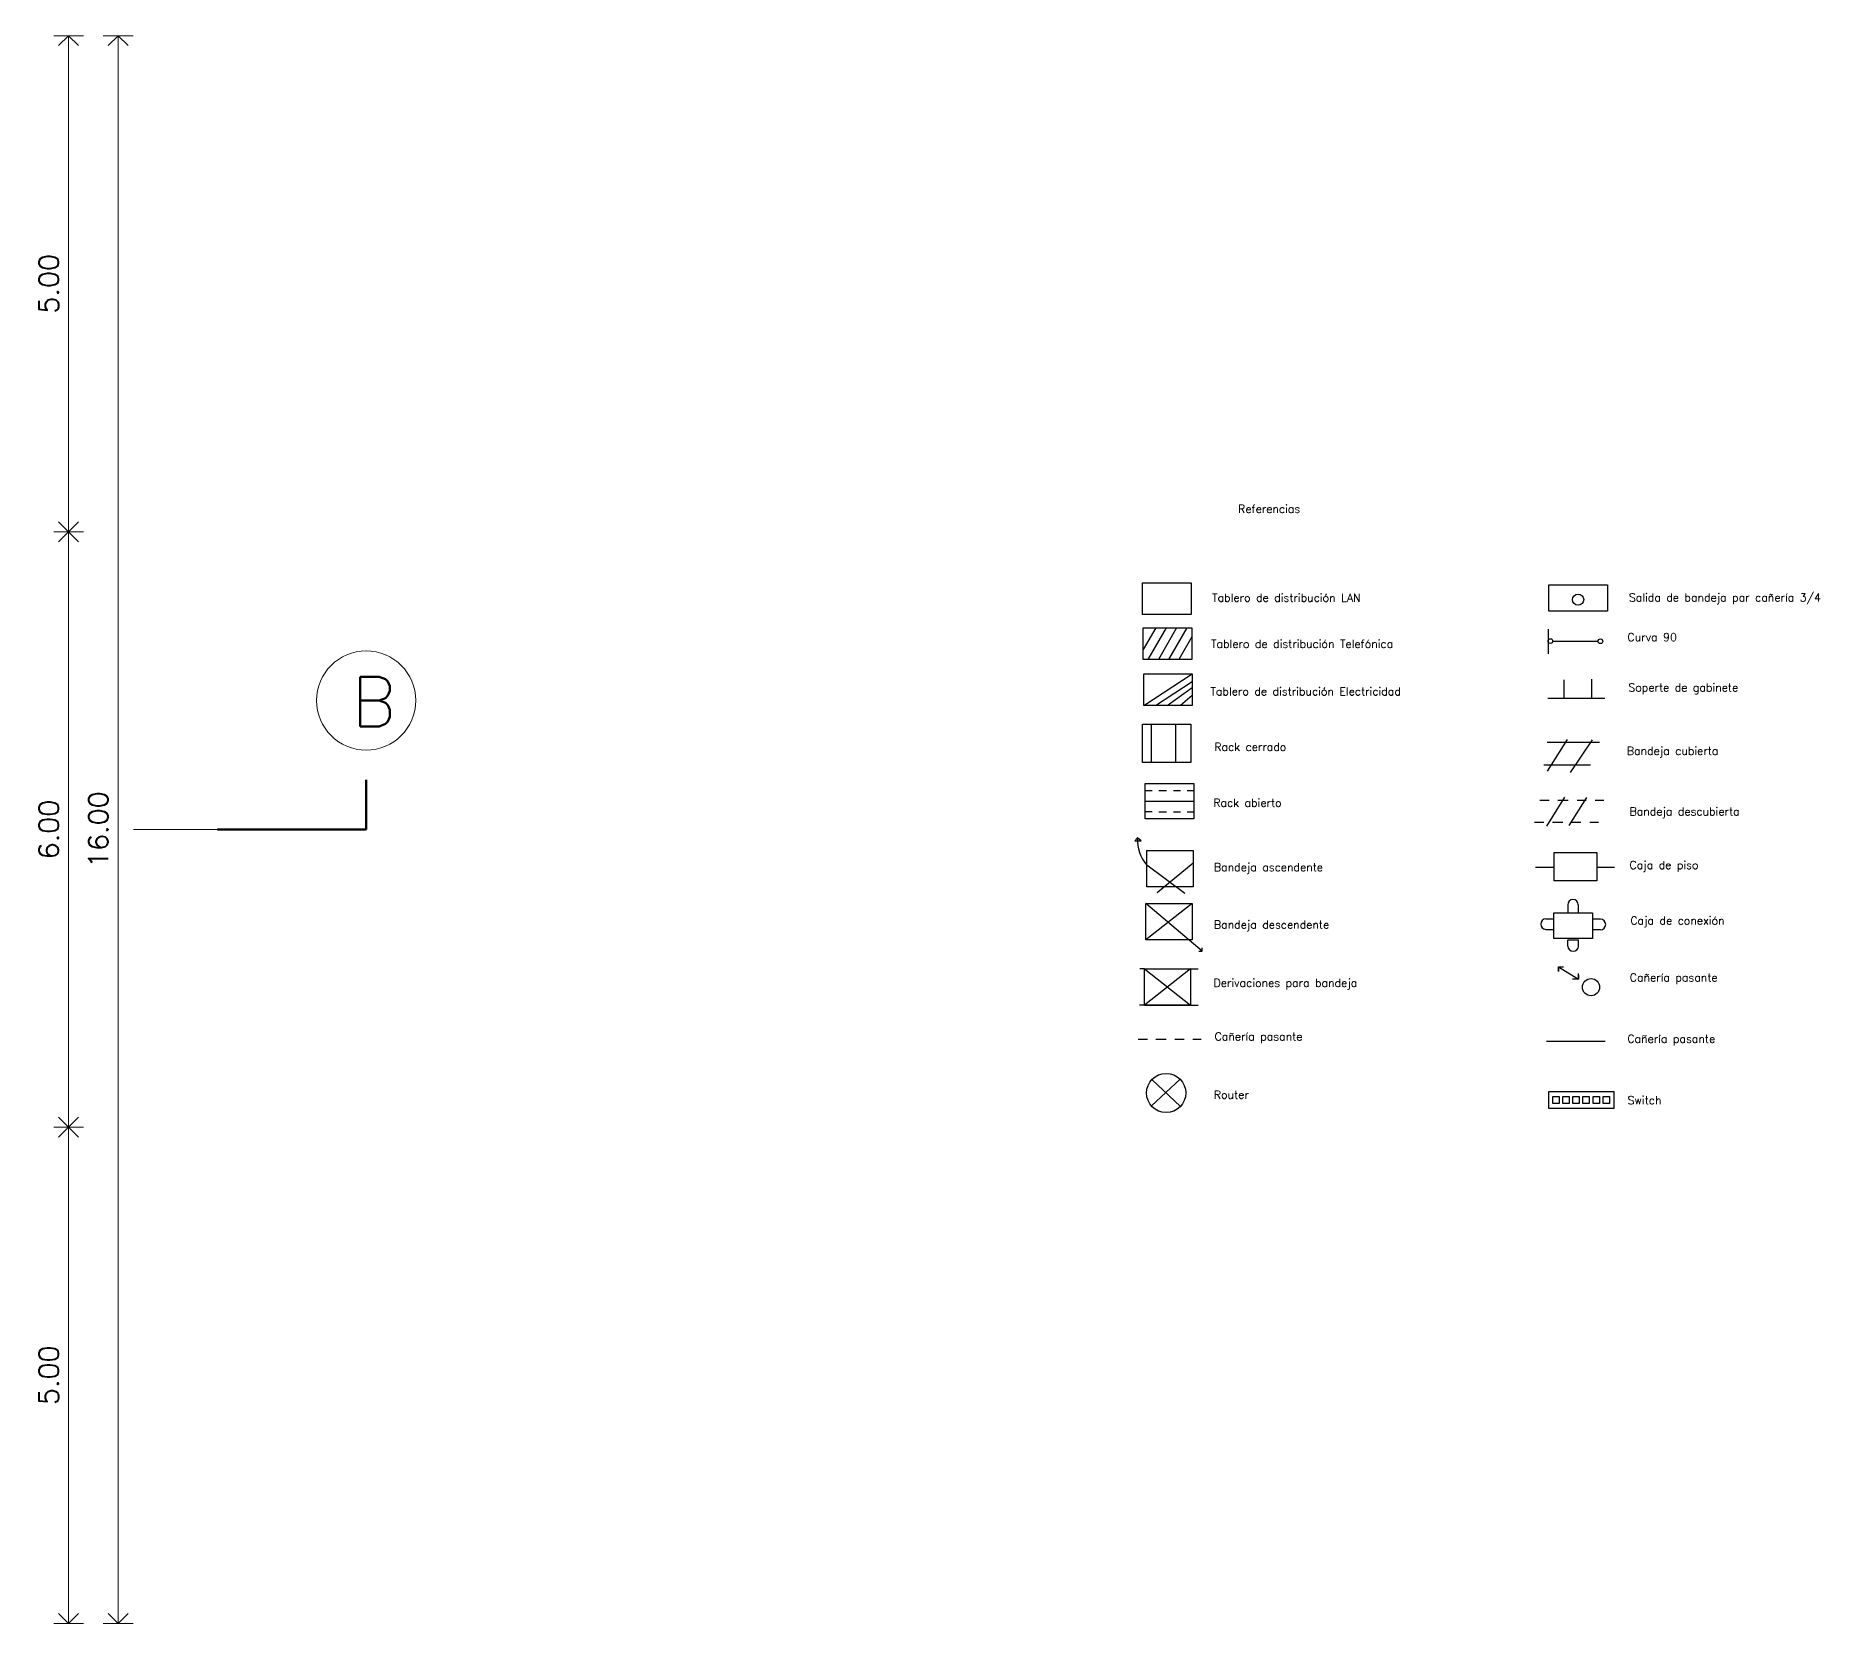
# Model space of a CAD drawing. Extents: x 1018 to 1366, y -109 to 186.
# Drawn here: x 1347.73 to 1365.72, y 113.86 to 129.86 of the extents above; entities that cross this region are included whole.
import ezdxf

# ---------------------------------------------------------------- set-up
doc = ezdxf.new("R2010")
doc.units = 0
doc.header["$LTSCALE"] = 0.5
doc.linetypes.add('CENTER', pattern=[50.8, 31.75, -6.35, 6.35, -6.35])
doc.linetypes.add('PHANTOM2', pattern=[1.25, 0.625, -0.125, 0.125, -0.125, 0.125, -0.125])
doc.layers.get('0').update_dxf_attribs({"linetype": 'CONTINUOUS'})
doc.layers.get('Defpoints').update_dxf_attribs({"linetype": 'CONTINUOUS'})
for name, color, linetype, lineweight in [('Acotaciones', 9, 'CONTINUOUS', 9), ('Detalles 01', 8, 'CONTINUOUS', 9), ('Punta 02', 11, 'CONTINUOUS', 20), ('Punta 05', 52, 'CONTINUOUS', 50)]:
    doc.layers.add(name, color=color, linetype=linetype, lineweight=lineweight)
doc.layers.add('Cableado', color=100, linetype='CONTINUOUS')
doc.styles.add('Texto 2 mm', font='simplex.shx', dxfattribs={"height": 0.2})
doc.styles.add('Texto 5 mm', font='simplex.shx', dxfattribs={"height": 0.5})
doc.dimstyles.new('Primera línea', dxfattribs={"dimscale": 0, "dimtxt": 0.2, "dimasz": 0.2, "dimexe": 0.15, "dimexo": 0, "dimgap": 0.1, "dimtad": 1, "dimzin": 4, "dimdsep": 46, "dimtxsty": 'Texto 2 mm', "dimblk": 'OPEN90', "dimcen": 2.5, "dimclrd": 256, "dimclre": 256, "dimclrt": 256, "dimadec": 0, "dimazin": 0, "dimtfac": 1, "dimtmove": 2, "dimatfit": 3, "dimldrblk": 'OPEN90', "dimfxl": 1, "dimtolj": 1, "dimtzin": 0, "dimlwd": -1, "dimlwe": -1, "dimarcsym": 0})
doc.dimstyles.new('Segunda línea', dxfattribs={"dimscale": 0, "dimtxt": 0.2, "dimasz": 0.2, "dimexe": 0.15, "dimexo": 0.5, "dimgap": 0.1, "dimtad": 1, "dimzin": 4, "dimdsep": 46, "dimtxsty": 'Texto 2 mm', "dimblk": 'OPEN90', "dimcen": 2.5, "dimclrd": 256, "dimclre": 256, "dimclrt": 256, "dimadec": 0, "dimazin": 0, "dimtfac": 1, "dimtmove": 2, "dimatfit": 3, "dimldrblk": 'OPEN90', "dimfxl": 1, "dimtolj": 1, "dimtzin": 0, "dimlwd": -1, "dimlwe": -1, "dimarcsym": 0})

# ---------------------------------------------------------------- blocks, each defined once
blk = doc.blocks.new('_Open90')
at = {"color": 0, "linetype": 'ByBlock', "lineweight": -2}
for p, q in [((0, 0), (-1, 0)), ((-0.5, 0.5), (0, 0)), ((0, 0), (-0.5, -0.5))]:
    blk.add_line(p, q, dxfattribs=at)
blk = doc.blocks.new('*D243')
at = {"layer": 'Acotaciones', "transparency": 16777216}
for p, q in [((1347.913, 118.856), (1348.213, 118.856)), ((1348.063, 114.056), (1348.063, 118.656)), ((1347.913, 113.856), (1348.213, 113.856))]:
    blk.add_line(p, q, dxfattribs=at)
at = {"layer": 'Defpoints', "color": 0, "transparency": 16777216}
for p in [(1347.913, 118.856), (1348.063, 118.856), (1347.913, 113.856)]:
    blk.add_point(p, dxfattribs=at)
at = {"layer": 'Acotaciones', "transparency": 16777216, "xscale": 0.2, "yscale": 0.2, "zscale": 0.2}
for p, rotation in [((1348.063, 118.856), 90), ((1348.063, 113.856), 270)]:
    blk.add_blockref('_Open90', p, dxfattribs=dict(at, rotation=rotation))
at = {"layer": 'Acotaciones', "transparency": 16777216, "insert": (1347.863, 116.356), "char_height": 0.2, "attachment_point": 5, "rotation": 90, "style": 'Texto 2 mm'}
blk.add_mtext('\\A1;5.00', dxfattribs=at)
blk = doc.blocks.new('*D244')
at = {"layer": 'Acotaciones', "transparency": 16777216}
for p, q in [((1347.913, 124.856), (1348.213, 124.856)), ((1348.063, 119.056), (1348.063, 124.656)), ((1347.913, 118.856), (1348.213, 118.856))]:
    blk.add_line(p, q, dxfattribs=at)
at = {"layer": 'Defpoints', "color": 0, "transparency": 16777216}
for p in [(1347.913, 124.856), (1348.063, 124.856), (1347.913, 118.856)]:
    blk.add_point(p, dxfattribs=at)
at = {"layer": 'Acotaciones', "transparency": 16777216, "xscale": 0.2, "yscale": 0.2, "zscale": 0.2}
for p, rotation in [((1348.063, 124.856), 90), ((1348.063, 118.856), 270)]:
    blk.add_blockref('_Open90', p, dxfattribs=dict(at, rotation=rotation))
at = {"layer": 'Acotaciones', "transparency": 16777216, "insert": (1347.863, 121.856), "char_height": 0.2, "attachment_point": 5, "rotation": 90, "style": 'Texto 2 mm'}
blk.add_mtext('\\A1;6.00', dxfattribs=at)
blk = doc.blocks.new('*D245')
at = {"layer": 'Acotaciones', "transparency": 16777216}
for p, q in [((1347.913, 129.856), (1348.213, 129.856)), ((1348.063, 125.056), (1348.063, 129.656)), ((1347.913, 124.856), (1348.213, 124.856))]:
    blk.add_line(p, q, dxfattribs=at)
at = {"layer": 'Defpoints', "color": 0, "transparency": 16777216}
for p in [(1347.913, 129.856), (1348.063, 129.856), (1347.913, 124.856)]:
    blk.add_point(p, dxfattribs=at)
at = {"layer": 'Acotaciones', "transparency": 16777216, "xscale": 0.2, "yscale": 0.2, "zscale": 0.2}
for p, rotation in [((1348.063, 129.856), 90), ((1348.063, 124.856), 270)]:
    blk.add_blockref('_Open90', p, dxfattribs=dict(at, rotation=rotation))
at = {"layer": 'Acotaciones', "transparency": 16777216, "insert": (1347.863, 127.356), "char_height": 0.2, "attachment_point": 5, "rotation": 90, "style": 'Texto 2 mm'}
blk.add_mtext('\\A1;5.00', dxfattribs=at)
blk = doc.blocks.new('*D246')
at = {"layer": 'Acotaciones', "transparency": 16777216}
for p, q in [((1348.413, 129.856), (1348.713, 129.856)), ((1348.563, 114.056), (1348.563, 129.656)), ((1348.413, 113.856), (1348.713, 113.856))]:
    blk.add_line(p, q, dxfattribs=at)
at = {"layer": 'Defpoints', "color": 0, "transparency": 16777216}
for p in [(1347.913, 129.856), (1348.563, 129.856), (1347.913, 113.856)]:
    blk.add_point(p, dxfattribs=at)
at = {"layer": 'Acotaciones', "transparency": 16777216, "xscale": 0.2, "yscale": 0.2, "zscale": 0.2}
for p, rotation in [((1348.563, 129.856), 90), ((1348.563, 113.856), 270)]:
    blk.add_blockref('_Open90', p, dxfattribs=dict(at, rotation=rotation))
at = {"layer": 'Acotaciones', "transparency": 16777216, "insert": (1348.363, 121.856), "char_height": 0.2, "attachment_point": 5, "rotation": 90, "style": 'Texto 2 mm'}
blk.add_mtext('\\A1;16.00', dxfattribs=at)

msp = doc.modelspace()

# ---------------------------------------------------------------- linework, layer by layer
at = {"layer": 'Cableado'}
for p, q in [((1359.022, 123.89), (1358.895, 123.669)), ((1359.126, 123.89), (1358.943, 123.571)), ((1359.022, 123.89), (1359.022, 123.89)), ((1359.232, 123.89), (1359.048, 123.571)), ((1359.334, 123.89), (1359.151, 123.571)), ((1359.384, 123.797), (1359.254, 123.571)), ((1362.977, 123.874), (1362.977, 123.628)), ((1363.024, 123.753), (1363.481, 123.753)), ((1358.9, 123.106), (1359.389, 123.425)), ((1359.02, 123.106), (1359.389, 123.348)), ((1359.136, 123.106), (1359.389, 123.288)), ((1363.135, 123.366), (1363.135, 123.181)), ((1363.413, 123.37), (1363.413, 123.181)), ((1359.272, 123.108), (1359.389, 123.21)), ((1362.974, 123.181), (1363.547, 123.181)), ((1358.978, 122.533), (1358.978, 122.917)), ((1359.223, 122.533), (1359.223, 122.917)), ((1362.967, 122.737), (1363.494, 122.737)), ((1363.168, 122.765), (1362.968, 122.446)), ((1363.42, 122.76), (1363.199, 122.432)), ((1362.933, 122.507), (1363.404, 122.507)), ((1358.915, 122.25), (1358.987, 122.25)), ((1358.915, 122.142), (1359.404, 122.142)), ((1359.053, 122.25), (1359.131, 122.25)), ((1359.199, 122.25), (1359.27, 122.25)), ((1359.337, 122.25), (1359.404, 122.25)), ((1362.893, 122.152), (1362.987, 122.152)), ((1363.143, 122.183), (1362.961, 121.891)), ((1363.075, 122.152), (1363.178, 122.152)), ((1363.362, 122.179), (1363.185, 121.896)), ((1363.268, 122.152), (1363.361, 122.152)), ((1363.45, 122.152), (1363.537, 122.152)), ((1358.984, 122.034), (1358.915, 122.034)), ((1359.053, 122.034), (1359.131, 122.034)), ((1359.199, 122.034), (1359.27, 122.034)), ((1359.337, 122.034), (1359.404, 122.034)), ((1362.838, 121.929), (1362.933, 121.929)), ((1363.02, 121.929), (1363.124, 121.929)), ((1363.213, 121.929), (1363.307, 121.929)), ((1363.396, 121.929), (1363.483, 121.929)), ((1359.316, 121.21), (1358.933, 121.498)), ((1359.399, 121.517), (1359.036, 121.217)), ((1362.85, 121.477), (1363.037, 121.477)), ((1363.466, 121.477), (1363.647, 121.477)), ((1359.387, 121.111), (1358.922, 120.745)), ((1359.491, 120.629), (1358.922, 121.111)), ((1363.174, 121.098), (1363.174, 121.018)), ((1363.281, 121.098), (1363.281, 121.018)), ((1362.955, 120.956), (1363.035, 120.956)), ((1363.504, 120.952), (1363.425, 120.952)), ((1363.504, 120.952), (1363.504, 120.952)), ((1362.955, 120.85), (1363.035, 120.85)), ((1363.283, 120.758), (1363.176, 120.758)), ((1363.176, 120.682), (1363.176, 120.744)), ((1363.176, 120.744), (1363.283, 120.744)), ((1363.283, 120.682), (1363.283, 120.744)), ((1363.504, 120.845), (1363.425, 120.845)), ((1359.373, 120.453), (1358.908, 120.087)), ((1358.908, 120.453), (1359.373, 120.087)), ((1358.908, 120.453), (1359.449, 120.453)), ((1363.081, 120.472), (1363.282, 120.347)), ((1363.081, 120.472), (1363.081, 120.472)), ((1363.081, 120.472), (1363.081, 120.472)), ((1363.081, 120.472), (1363.081, 120.472)), ((1363.081, 120.472), (1363.081, 120.426)), ((1363.081, 120.426), (1363.081, 120.472)), ((1363.081, 120.472), (1363.13, 120.472)), ((1363.282, 120.347), (1363.221, 120.347)), ((1363.282, 120.347), (1363.282, 120.405)), ((1363.282, 120.39), (1363.282, 120.347)), ((1358.908, 120.087), (1359.448, 120.087)), ((1358.844, 119.745), (1358.938, 119.745)), ((1359.024, 119.745), (1359.126, 119.745)), ((1359.214, 119.745), (1359.307, 119.745)), ((1359.394, 119.745), (1359.48, 119.745)), ((1362.959, 119.723), (1363.552, 119.723)), ((1358.978, 119.07), (1359.267, 119.34)), ((1358.983, 119.337), (1359.27, 119.065))]:
    msp.add_line(p, q, dxfattribs=at)
at = {"layer": 'Cableado', "linetype": 'PHANTOM2'}
for p, q in [((1358.837, 121.771), (1358.811, 121.743)), ((1358.811, 121.743), (1358.873, 121.743)), ((1358.873, 121.743), (1358.837, 121.771)), ((1359.456, 120.629), (1359.491, 120.629)), ((1359.491, 120.629), (1359.491, 120.665)), ((1358.908, 120.453), (1358.862, 120.453)), ((1358.908, 120.087), (1358.859, 120.087))]:
    msp.add_line(p, q, dxfattribs=at)
at = {"layer": 'Cableado'}
for points in [[(1358.889, 124.341), (1359.378, 124.341), (1359.378, 124.022), (1358.889, 124.022)], [(1362.985, 124.323), (1363.575, 124.323), (1363.575, 124.056), (1362.985, 124.056)], [(1358.895, 123.89), (1359.384, 123.89), (1359.384, 123.571), (1358.895, 123.571)], [(1358.9, 123.425), (1359.389, 123.425), (1359.389, 123.106), (1358.9, 123.106)], [(1358.887, 122.917), (1359.376, 122.917), (1359.376, 122.533), (1358.887, 122.533)], [(1358.915, 122.32), (1359.404, 122.32), (1359.404, 121.964), (1358.915, 121.964)], [(1358.933, 121.644), (1359.399, 121.644), (1359.399, 121.278), (1358.933, 121.278)], [(1363.037, 121.626), (1363.466, 121.626), (1363.466, 121.34), (1363.037, 121.34)], [(1358.922, 121.111), (1359.387, 121.111), (1359.387, 120.745), (1358.922, 120.745)], [(1363.035, 121.018), (1363.425, 121.018), (1363.425, 120.758), (1363.035, 120.758)], [(1358.908, 120.453), (1359.373, 120.453), (1359.373, 120.087), (1358.908, 120.087)], [(1362.985, 119.215), (1363.639, 119.215), (1363.639, 119.046), (1362.985, 119.046)], [(1363.025, 119.164), (1363.088, 119.164), (1363.088, 119.094), (1363.025, 119.094)], [(1363.126, 119.164), (1363.189, 119.164), (1363.189, 119.094), (1363.126, 119.094)], [(1363.224, 119.164), (1363.288, 119.164), (1363.288, 119.094), (1363.224, 119.094)], [(1363.325, 119.164), (1363.389, 119.164), (1363.389, 119.094), (1363.325, 119.094)], [(1363.431, 119.164), (1363.494, 119.164), (1363.494, 119.094), (1363.431, 119.094)], [(1363.532, 119.164), (1363.595, 119.164), (1363.595, 119.094), (1363.532, 119.094)]]:
    msp.add_lwpolyline(points, close=True, dxfattribs=at)
for centre, radius in [((1363.279, 124.173), 0.0565), ((1363, 123.756), 0.0236), ((1363.504, 123.753), 0.0236), ((1363.409, 120.267), 0.0865), ((1359.127, 119.201), 0.198)]:
    msp.add_circle(centre, radius, dxfattribs=at)
for centre, radius, start, end in [((1359.216, 121.751), 0.38, 176.9427, 221.8664), ((1363.227, 121.098), 0.0533, 0, 180), ((1362.955, 120.903), 0.0533, 90, 270), ((1363.504, 120.899), 0.0533, 270, 90), ((1363.229, 120.682), 0.0533, 180, 0)]:
    msp.add_arc(centre, radius, start, end, dxfattribs=at)
at = {"layer": 'Detalles 01', "linetype": 'CENTER', "ltscale": 0.1}
msp.add_line((1348.717, 121.856), (1349.563, 121.856), dxfattribs=at)
at = {"layer": 'Punta 02'}
msp.add_circle((1351.063, 123.156), 0.5, dxfattribs=at)
at = {"layer": 'Punta 05'}
for p, q in [((1351.063, 121.856), (1351.063, 122.356)), ((1349.563, 121.856), (1351.063, 121.856))]:
    msp.add_line(p, q, dxfattribs=at)

# ---------------------------------------------------------------- texts
at = {"layer": 'Cableado', "attachment_point": 1, "style": 'Texto 5 mm'}
for s, width, insert, char_height in [('Referencias', 7.00856, (1359.852, 125.128), 0.08067), ('Tablero de distribución LAN', 11.68093, (1359.59, 124.233), 0.08067), ('Salida de bandeja par cañería 3/4', 19.34546, (1363.791, 124.235), 0.08067), ('Tablero de distribución Telefónica', 16.27693, (1359.579, 123.768), 0.08067), ('Curva 90', 19.34546, (1363.776, 123.835), 0.0807), ('Tablero de distribución Electricidad', 17.36085, (1359.573, 123.289), 0.08067), ('Soperte de gabinete', 19.34546, (1363.786, 123.328), 0.08067), ('Rack cerrado', 11.68093, (1359.612, 122.729), 0.08067), ('Bandeja cubierta', 19.34546, (1363.77, 122.689), 0.08067), ('Rack abierto', 11.68093, (1359.602, 122.166), 0.08067), ('Bandeja descubierta', 19.34546, (1363.797, 122.079), 0.08067), ('Bandeja ascendente', 11.68093, (1359.608, 121.517), 0.08067), ('Caja de piso', 19.34546, (1363.797, 121.539), 0.08067), ('Bandeja descendente', 11.68093, (1359.608, 120.938), 0.08067), ('Caja de conexión', 19.34546, (1363.805, 120.979), 0.08067), ('Derivaciones para bandeja', 11.68093, (1359.604, 120.351), 0.08067), ('Cañería pasante', 19.34546, (1363.8, 120.405), 0.08067), ('Cañería pasante', 19.34546, (1359.615, 119.811), 0.08067), ('Cañería pasante', 19.34546, (1363.775, 119.788), 0.08067), ('Router', 19.34546, (1359.607, 119.224), 0.0807), ('Switch', 19.34546, (1363.777, 119.168), 0.0807)]:
    msp.add_mtext_dynamic_manual_height_columns(s, width=width, gutter_width=2.5, heights=[0], dxfattribs=dict(at, insert=insert, char_height=char_height))
at = {"layer": 'Punta 05', "insert": (1350.916, 123.396), "char_height": 0.5, "width": 0.3999, "attachment_point": 1, "style": 'Texto 5 mm'}
msp.add_mtext('B', dxfattribs=at)

# ---------------------------------------------------------------- dimensions: what is measured, and where the dimension line sits
at = {"layer": 'Acotaciones'}
for base, p1, p2, dimstyle, picture, middle in [((1348.063, 129.856), (1347.913, 124.856), (1347.913, 129.856), 'Primera línea', '*D245', (1347.863, 127.356)), ((1348.563, 129.856), (1347.913, 113.856), (1347.913, 129.856), 'Segunda línea', '*D246', (1348.363, 121.856)), ((1348.063, 124.856), (1347.913, 118.856), (1347.913, 124.856), 'Primera línea', '*D244', (1347.863, 121.856)), ((1348.063, 118.856), (1347.913, 113.856), (1347.913, 118.856), 'Primera línea', '*D243', (1347.863, 116.356))]:
    dim = msp.add_linear_dim(base=base, p1=p1, p2=p2, angle=90, dimstyle=dimstyle, override={"dimscale": 1}, dxfattribs=at)
    dim.commit()
    dim.dimension.update_dxf_attribs({"geometry": picture, "text_midpoint": middle})

doc.saveas('drawing.dxf')
